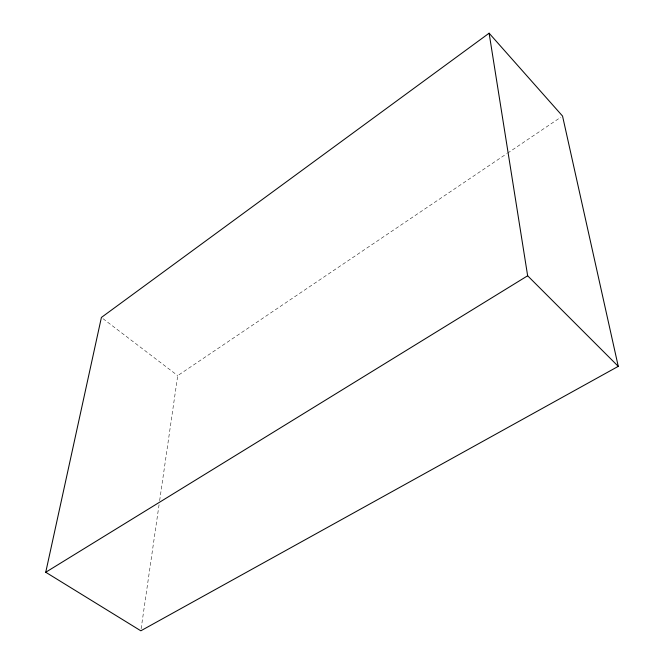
<?xml version="1.0" encoding="UTF-8"?>
<svg xmlns="http://www.w3.org/2000/svg" width="664" height="664" viewBox="0 0 664 664"><rect width="100%" height="100%" fill="white"/><g stroke="black" fill="none" stroke-linecap="round" stroke-linejoin="round"><path stroke-width="0.5" stroke-dasharray="3.32 2.49" d="M141.125 628.75L159.053 504.756M159.642 500.656L177.72 375.633L506.715 153.724M507.578 153.143L560.831 117.221M103.044 318.703L177.72 375.633"/><path stroke-width="1" d="M45.741 572.252L101.401 317.45L489.111 33.2L562.549 116.067L618.259 366.354L140.826 630.8L45.741 572.252L527.648 275.776L489.111 33.2M527.648 275.776L618.259 366.354"/></g></svg>
